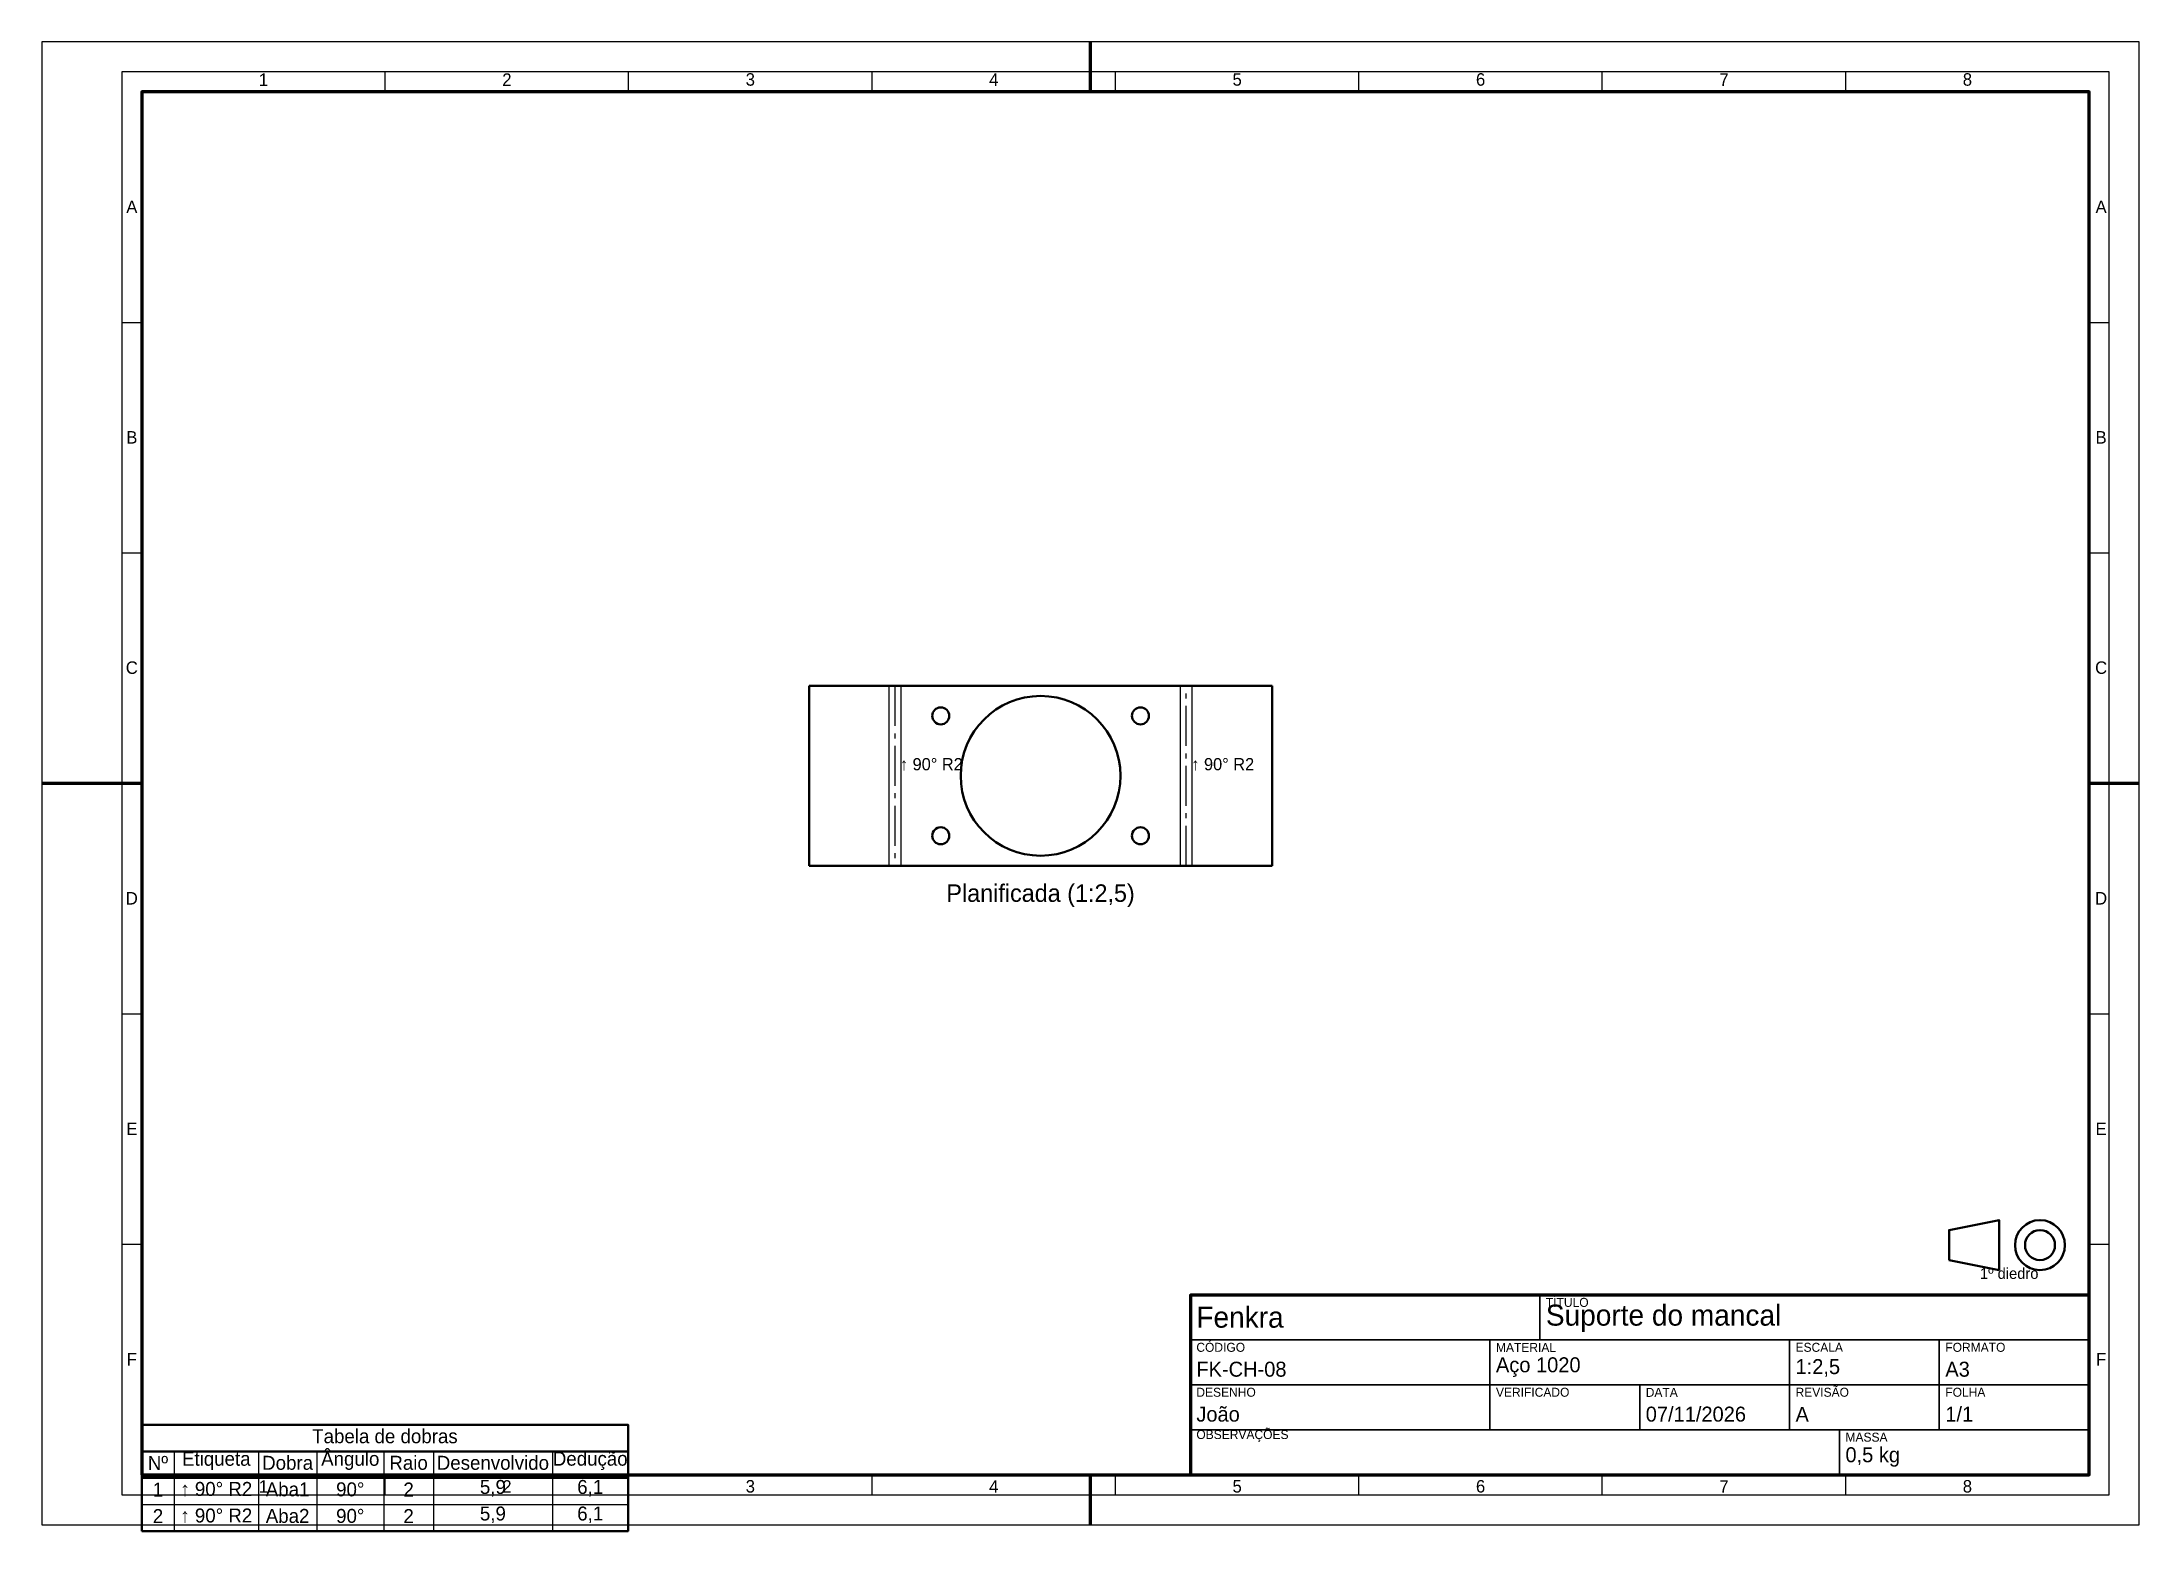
# Model space of a CAD drawing. Header units: millimetres. Extents: x 0 to 420, y -1 to 297.
import ezdxf

# ---------------------------------------------------------------- set-up
doc = ezdxf.new("R2010")
doc.units = ezdxf.units.MM
doc.linetypes.add('CENTER', pattern=[12, 8, -1.5, 1, -1.5])
for name, color, linetype, lineweight in [('CENTRO', 1, 'CENTER', 25), ('FINA', 3, 'Continuous', 25), ('MOLDURA', 7, 'Continuous', 70), ('VISIVEL', 7, 'Continuous', 50)]:
    doc.layers.add(name, color=color, linetype=linetype, lineweight=lineweight)

msp = doc.modelspace()

# ---------------------------------------------------------------- linework, layer by layer
at = {"layer": 'CENTRO'}
for p, q in [((170.8188, 168), (170.8188, 132)), ((229.1812, 132), (229.1812, 168))]:
    msp.add_line(p, q, dxfattribs=at)
at = {"layer": 'FINA'}
for p, q in [((68.75, 287), (68.75, 291)), ((117.5, 287), (117.5, 291)), ((166.25, 287), (166.25, 291)), ((215, 287), (215, 291)), ((263.75, 287), (263.75, 291)), ((312.5, 287), (312.5, 291)), ((361.25, 287), (361.25, 291)), ((16, 240.8333), (20, 240.8333)), ((410, 240.8333), (414, 240.8333)), ((16, 194.6667), (20, 194.6667)), ((410, 194.6667), (414, 194.6667)), ((169.6375, 168), (169.6375, 132)), ((172, 168), (172, 132)), ((228, 132), (228, 168)), ((230.3625, 132), (230.3625, 168)), ((16, 148.5), (20, 148.5)), ((410, 148.5), (414, 148.5)), ((16, 102.3333), (20, 102.3333)), ((410, 102.3333), (414, 102.3333)), ((16, 56.1667), (20, 56.1667)), ((410, 56.1667), (414, 56.1667)), ((26.472, 14.68), (26.472, -1.28)), ((43.36, 14.68), (43.36, -1.28)), ((55.04, 14.68), (55.04, -1.28)), ((68.456, 14.68), (68.456, -1.28)), ((78.4, 14.68), (78.4, -1.28)), ((102.232, 14.68), (102.232, -1.28)), ((68.75, 6), (68.75, 10)), ((117.5, 6), (117.5, 10)), ((166.25, 6), (166.25, 10)), ((215, 6), (215, 10)), ((263.75, 6), (263.75, 10)), ((312.5, 6), (312.5, 10)), ((361.25, 6), (361.25, 10)), ((20, 4.04), (117.384, 4.04))]:
    msp.add_line(p, q, dxfattribs=at)
for points in [[(0, 0), (420, 0), (420, 297), (0, 297), (0, 0)], [(16, 6), (414, 6), (414, 291), (16, 291), (16, 6)], [(230, 37), (300, 37), (300, 46), (230, 46), (230, 37)], [(300, 37), (410, 37), (410, 46), (300, 46), (300, 37)], [(230, 28), (290, 28), (290, 37), (230, 37), (230, 28)], [(290, 28), (350, 28), (350, 37), (290, 37), (290, 28)], [(350, 28), (380, 28), (380, 37), (350, 37), (350, 28)], [(380, 28), (410, 28), (410, 37), (380, 37), (380, 28)], [(230, 19), (290, 19), (290, 28), (230, 28), (230, 19)], [(290, 19), (320, 19), (320, 28), (290, 28), (290, 19)], [(320, 19), (350, 19), (350, 28), (320, 28), (320, 19)], [(350, 19), (380, 19), (380, 28), (350, 28), (350, 19)], [(380, 19), (410, 19), (410, 28), (380, 28), (380, 19)], [(230, 10), (360, 10), (360, 19), (230, 19), (230, 10)], [(360, 10), (410, 10), (410, 19), (360, 19), (360, 10)]]:
    msp.add_lwpolyline(points, dxfattribs=at)
at = {"layer": 'MOLDURA'}
for p, q in [((210, 287), (210, 297)), ((0, 148.5), (20, 148.5)), ((410, 148.5), (420, 148.5)), ((210, 0), (210, 10))]:
    msp.add_line(p, q, dxfattribs=at)
for points in [[(20, 10), (410, 10), (410, 287), (20, 287), (20, 10)], [(230, 10), (410, 10), (410, 46), (230, 46), (230, 10)]]:
    msp.add_lwpolyline(points, dxfattribs=at)
at = {"layer": 'VISIVEL'}
for p, q in [((172, 168), (153.6375, 168)), ((153.6375, 168), (153.6375, 132)), ((172, 168), (172, 168)), ((228, 168), (172, 168)), ((228, 168), (228, 168)), ((228, 168), (246.3625, 168)), ((246.3625, 132), (246.3625, 168)), ((172, 132), (153.6375, 132)), ((172, 132), (172, 132)), ((172, 132), (228, 132)), ((228, 132), (246.3625, 132)), ((228, 132), (228, 132)), ((20, 14.68), (117.384, 14.68)), ((20, 9.36), (117.384, 9.36))]:
    msp.add_line(p, q, dxfattribs=at)
for points in [[(381.96, 53), (391.96, 51), (391.96, 61), (381.96, 59), (381.96, 53)], [(20, -1.28), (117.384, -1.28), (117.384, 20), (20, 20), (20, -1.28)]]:
    msp.add_lwpolyline(points, dxfattribs=at)
for centre, radius in [((200, 150), 16), ((180, 162), 1.7), ((220, 162), 1.7), ((180, 138), 1.7), ((220, 138), 1.7), ((400.16, 56), 5), ((400.16, 56), 3)]:
    msp.add_circle(centre, radius, dxfattribs=at)

# ---------------------------------------------------------------- texts
at = {"layer": 'FINA'}
for s, insert, char_height, attachment_point in [('1', (44.375, 288.2), 2.5, 8), ('2', (93.125, 288.2), 2.5, 8), ('3', (141.875, 288.2), 2.5, 8), ('4', (190.625, 288.2), 2.5, 8), ('5', (239.375, 288.2), 2.5, 8), ('6', (288.125, 288.2), 2.5, 8), ('7', (336.875, 288.2), 2.5, 8), ('8', (385.625, 288.2), 2.5, 8), ('A', (18, 262.7167), 2.5, 8), ('A', (412.4, 262.7167), 2.5, 8), ('B', (18, 216.55), 2.5, 8), ('B', (412.4, 216.55), 2.5, 8), ('C', (18, 170.3833), 2.5, 8), ('C', (412.4, 170.3833), 2.5, 8), ('↑ 90° R2', (171.8188, 151), 2.45, 7), ('↑ 90° R2', (230.1812, 151), 2.45, 7), ('D', (18, 124.2167), 2.5, 8), ('Planificada (1:2,5)', (200, 123.7), 3.5, 8), ('D', (412.4, 124.2167), 2.5, 8), ('E', (18, 78.05), 2.5, 8), ('E', (412.4, 78.05), 2.5, 8), ('1º diedro', (394, 49.2), 2.2, 8), ('Fenkra', (231.2, 39.4), 4.2, 7), ('TÍTULO', (301.2, 43.6), 1.8, 7), ('Suporte do mancal', (301.2, 38.6), 4.2, 7), ('F', (18, 31.8833), 2.5, 8), ('CÓDIGO', (231.2, 34.6), 1.8, 7), ('MATERIAL', (291.2, 34.6), 1.8, 7), ('ESCALA', (351.2, 34.6), 1.8, 7), ('FORMATO', (381.2, 34.6), 1.8, 7), ('F', (412.4, 31.8833), 2.5, 8), ('FK-CH-08', (231.2, 29.6), 3, 7), ('Aço 1020', (291.2, 29.6), 3, 7), ('1:2,5', (351.2, 29.6), 3, 7), ('A3', (381.2, 29.6), 3, 7), ('DESENHO', (231.2, 25.6), 1.8, 7), ('VERIFICADO', (291.2, 25.6), 1.8, 7), ('DATA', (321.2, 25.6), 1.8, 7), ('REVISÃO', (351.2, 25.6), 1.8, 7), ('FOLHA', (381.2, 25.6), 1.8, 7), ('João', (231.2, 20.6), 3, 7), ('07/11/2026', (321.2, 20.6), 3, 7), ('A', (351.2, 20.6), 3, 7), ('1/1', (381.2, 20.6), 3, 7), ('Tabela de dobras', (68.692, 16.276), 2.8, 8), ('OBSERVAÇÕES', (231.2, 16.6), 1.8, 7), ('MASSA', (361.2, 16.6), 1.8, 7), ('Nº', (23.236, 10.956), 2.8, 8), ('Etiqueta', (34.916, 10.956), 2.8, 8), ('Dobra', (49.2, 10.956), 2.8, 8), ('Ângulo', (61.748, 10.956), 2.8, 8), ('Raio', (73.428, 10.956), 2.8, 8), ('Desenvolvido', (90.316, 10.956), 2.8, 8), ('Dedução', (109.808, 10.956), 2.8, 8), ('0,5 kg', (361.2, 11.6), 3, 7), ('1', (23.236, 5.636), 2.8, 8), ('↑ 90° R2', (34.916, 5.636), 2.8, 8), ('1', (44.375, 6.4), 2.5, 8), ('Aba1', (49.2, 5.636), 2.8, 8), ('90°', (61.748, 5.636), 2.8, 8), ('2', (73.428, 5.636), 2.8, 8), ('5,9', (90.316, 5.636), 2.8, 8), ('2', (93.125, 6.4), 2.5, 8), ('6,1', (109.808, 5.636), 2.8, 8), ('3', (141.875, 6.4), 2.5, 8), ('4', (190.625, 6.4), 2.5, 8), ('5', (239.375, 6.4), 2.5, 8), ('6', (288.125, 6.4), 2.5, 8), ('7', (336.875, 6.4), 2.5, 8), ('8', (385.625, 6.4), 2.5, 8), ('2', (23.236, 0.316), 2.8, 8), ('↑ 90° R2', (34.916, 0.316), 2.8, 8), ('Aba2', (49.2, 0.316), 2.8, 8), ('90°', (61.748, 0.316), 2.8, 8), ('2', (73.428, 0.316), 2.8, 8), ('5,9', (90.316, 0.316), 2.8, 8), ('6,1', (109.808, 0.316), 2.8, 8)]:
    msp.add_mtext(s, dxfattribs=dict(at, insert=insert, char_height=char_height, attachment_point=attachment_point))

doc.saveas('drawing.dxf')
